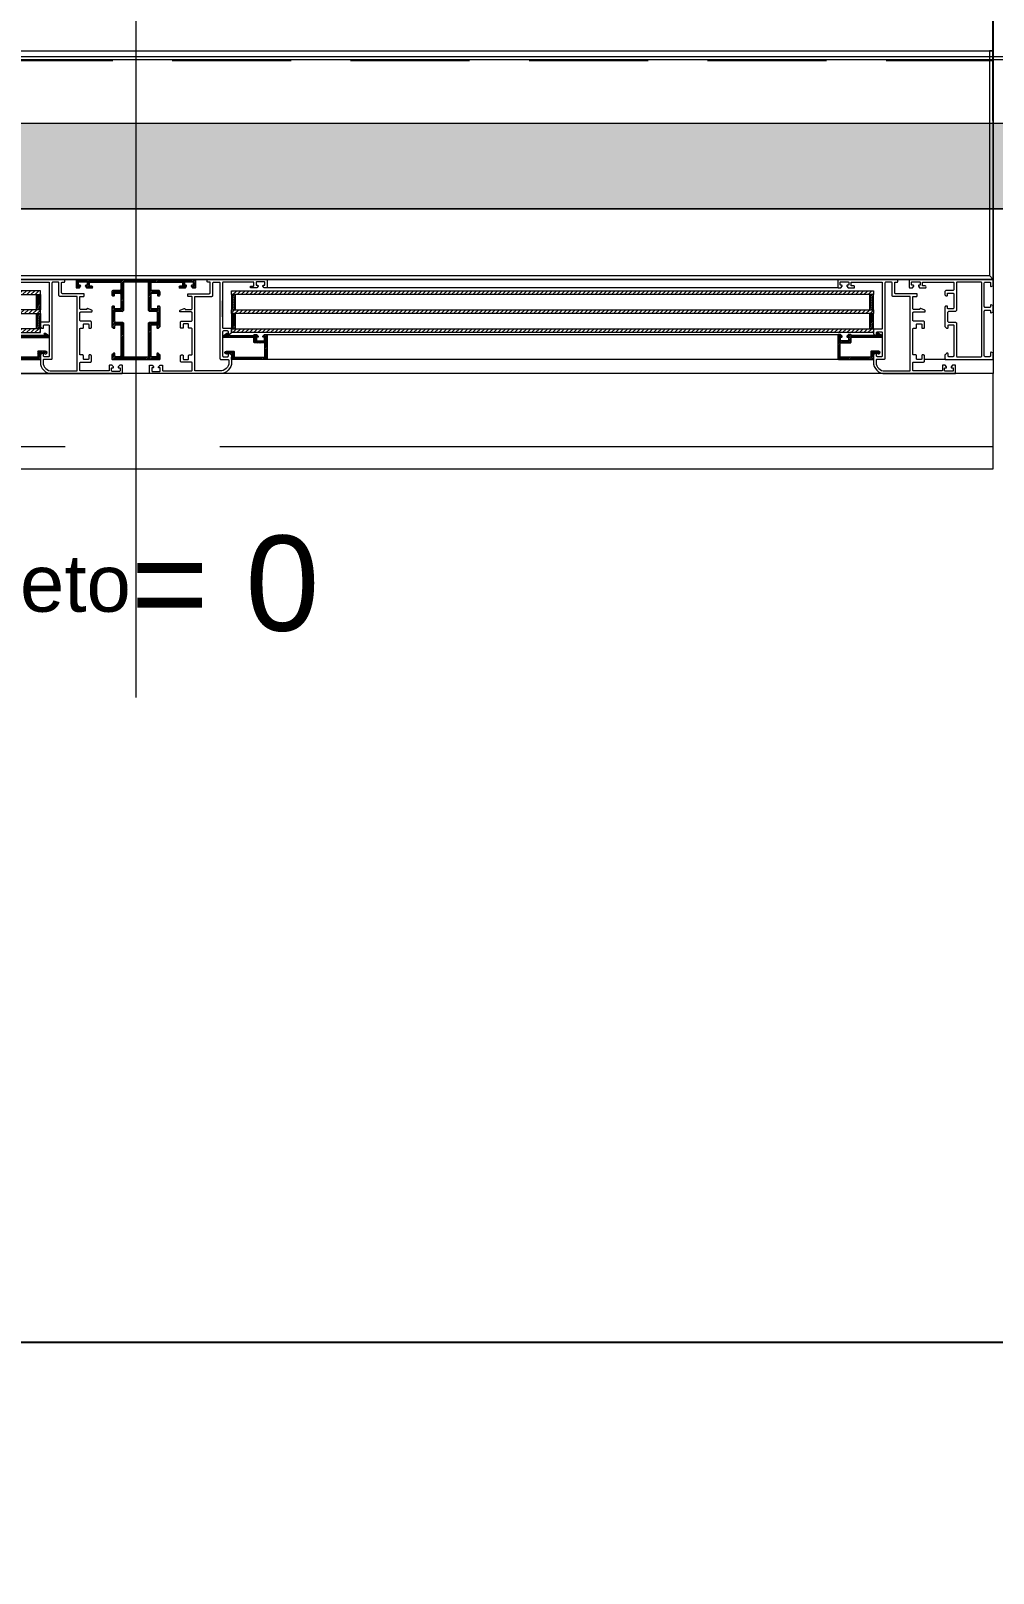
# Model space of a CAD drawing. Header units: centimetres. Extents: x 111832 to 117233, y -55119 to -48329.
# Drawn here: x 115488.3 to 115589.4, y -52200.7 to -52038.7 of the extents above; entities that cross this region are included whole.
import ezdxf

# ---------------------------------------------------------------- set-up
doc = ezdxf.new("R2010")
doc.units = ezdxf.units.CM
doc.header["$LTSCALE"] = 50
doc.header["$MEASUREMENT"] = 0
doc.linetypes.add('AXES', pattern=[2, 1.25, -0.25, 0.25, -0.25])
doc.linetypes.add('CACHE', pattern=[0.375, 0.25, -0.125])
doc.layers.get('0').update_dxf_attribs({"color": 8})
for name, color, linetype in [('AXES', 10, 'AXES'), ('BORD', 5, 'Continuous'), ('COTE 50ème', 1, 'Continuous')]:
    doc.layers.add(name, color=color, linetype=linetype)
for name, color, linetype, lineweight in [('CONSOLE ISOL.', 214, 'Continuous', 15), ('ISOLATION', 252, 'Continuous', 0), ('MACONNERIE COUPE', 7, 'Continuous', 30), ('WD_Corner', 154, 'Continuous', 5), ('WINDOWS', 21, 'Continuous', 5)]:
    doc.layers.add(name, color=color, linetype=linetype, lineweight=lineweight)
doc.styles.add('GENERATED_STYLE_1', font='arial.ttf')
doc.styles.add('RS_TXT_50', font='arial.ttf', dxfattribs={"height": 12.5})
doc.dimstyles.new('RS_50CM_LINEAIRE', dxfattribs={"dimscale": 5, "dimtxt": 12.5, "dimasz": 1.5, "dimexe": 1, "dimexo": 2.5, "dimgap": 1, "dimtad": 1, "dimdec": 1, "dimrnd": 0.5, "dimdsep": 46, "dimtxsty": 'RS_TXT_50', "dimblk1": 'ARCHTICK', "dimblk2": 'ARCHTICK', "dimsah": 1, "dimcen": 2.5, "dimdle": 1, "dimclrt": 4, "dimadec": 0, "dimazin": 2, "dimtfac": 1, "dimtdec": 1, "dimtix": 1, "dimtmove": 2, "dimatfit": 3, "dimfxl": 1, "dimtolj": 1, "dimtzin": 0, "dimarcsym": 0})
pattern_1 = [(135, (-46708.70849, -43852.52553), (-0.08838834765, -0.08838834765), [])]
pattern_2 = [(135, (-46708.9128, -43852.52553), (-0.2209708691, -0.2209708691), [])]

# ---------------------------------------------------------------- blocks, each defined once
blk = doc.blocks.new('A$C7560ca7f')
at = {"layer": 'AXES', "lineweight": 5, "ltscale": 1.3}
blk.add_line((3195, -1220), (-1985, -1220), dxfattribs=at)
blk = doc.blocks.new('DRITARE POS 2')
at = {"layer": 'WINDOWS'}
h = blk.add_hatch(dxfattribs=at)
h.set_pattern_fill('ANSI31', color=140, scale=2.5, angle=450)
h.set_pattern_definition(pattern_2)
h.paths.add_polyline_path([(-8.71, -80.01), (-8.71, -12.58), (-8.31, -12.58), (-8.31, -80.01)])
h.paths.add_polyline_path([(-6.71, -80.01), (-6.71, -12.58), (-6.31, -12.58), (-6.31, -80.01)])
h.paths.add_polyline_path([(-4.71, -80.02), (-4.71, -12.58), (-4.31, -12.58), (-4.31, -80.02)])
at = {"layer": 'WINDOWS', "transparency": 33554559}
h = blk.add_hatch(dxfattribs=at)
h.set_pattern_fill('ANSI31', color=140, angle=450)
h.set_pattern_definition([(135, (-46708.90849, -43835.52553), (-0.08838834765, -0.08838834765), [])])
h.paths.add_polyline_path([(-6.71, -12.58), (-8.31, -12.58), (-8.31, -12.98), (-6.71, -12.98)])
h.paths.add_polyline_path([(-4.71, -12.58), (-6.31, -12.58), (-6.31, -12.98), (-4.71, -12.98)])
h.paths.add_polyline_path([(-6.71, -79.61), (-8.31, -79.61), (-8.31, -80.01), (-6.71, -80.01)])
h.paths.add_polyline_path([(-4.71, -79.61), (-6.31, -79.61), (-6.31, -80.01), (-4.71, -80.01)])
h = blk.add_hatch(dxfattribs=at)
h.set_pattern_fill('ANSI31', color=256, angle=450)
h.set_pattern_definition([(135, (-46708.71279, -43842.46996), (-0.08838834765, -0.08838834765), [])])
h.paths.add_polyline_path([(-1.74, -12.58), (-1.74, -12.64), (-2.09, -12.64, -0.414214), (-2.15, -12.58), (-2.15, -12.21, -0.247394), (-2.13, -12.16, 1.657435), (-2.37, -12.03), (-2.37, -12.77, 0.414214), (-2.28, -12.86), (-1.81, -12.86, -0.414214), (-1.72, -12.95), (-1.72, -16, -0.414214), (-1.81, -16.09), (-3.16, -16.09, -0.414214), (-3.22, -16.03), (-3.22, -15.03, 0.414214), (-3.31, -14.93), (-3.76, -14.93, -0.414214), (-3.82, -14.88), (-3.82, -11.74, 0.737396), (-3.99, -11.69), (-4.23, -12.04, 0.603122), (-4.15, -12.19), (-4.08, -12.19, -0.414214), (-4.02, -12.25), (-4.02, -14.93), (-4.06, -14.93, 0.414214), (-4.12, -14.99), (-4.12, -15.19, 0.250765), (-4.09, -15.24), (-3.92, -15.37, 0.599022), (-3.84, -15.33), (-3.84, -15.25, -0.414214), (-3.78, -15.19), (-3.52, -15.19, -0.414214), (-3.46, -15.25), (-3.46, -16, -0.414214), (-3.52, -16.05), (-3.78, -16.05, -0.414214), (-3.84, -16), (-3.84, -15.92, 0.599022), (-3.92, -15.88), (-4.09, -16.01, 0.250765), (-4.12, -16.05), (-4.12, -16.26, 0.414214), (-4.06, -16.31), (-1.55, -16.31, 0.414214), (-1.5, -16.26), (-1.5, -12.64), (-1.5, -12.58)])
h = blk.add_hatch(dxfattribs=at)
h.set_pattern_fill('ANSI31', color=256, angle=450)
h.set_pattern_definition(pattern_1)
h.paths.add_polyline_path([(-1.49, -76.33, 0.414214), (-1.55, -76.27), (-4.06, -76.27, 0.414214), (-4.11, -76.33), (-4.11, -76.54, 0.250765), (-4.09, -76.58), (-3.92, -76.71, 0.599022), (-3.83, -76.67), (-3.83, -76.59, -0.414214), (-3.78, -76.54), (-3.51, -76.54, -0.414214), (-3.46, -76.59), (-3.46, -77.34, -0.414214), (-3.51, -77.39), (-3.78, -77.39, -0.414214), (-3.83, -77.34), (-3.83, -77.26, 0.599022), (-3.92, -77.22), (-4.09, -77.35, 0.250765), (-4.11, -77.39), (-4.11, -77.6, 0.414214), (-4.06, -77.66), (-4.02, -77.66), (-4.02, -80.34, -0.414214), (-4.07, -80.4), (-4.15, -80.4, 0.603122), (-4.23, -80.55), (-3.98, -80.9, 0.737396), (-3.81, -80.85), (-3.81, -77.71, -0.414214), (-3.76, -77.66), (-3.31, -77.66, 0.414214), (-3.22, -77.56), (-3.22, -76.55, -0.414214), (-3.16, -76.5), (-1.81, -76.5, -0.414214), (-1.72, -76.59), (-1.72, -79.63, -0.414214), (-1.81, -79.73), (-2.28, -79.73, 0.414214), (-2.37, -79.82), (-2.37, -80.56, 1.657435), (-2.12, -80.43, -0.247394), (-2.15, -80.38), (-2.15, -80.01, -0.414214), (-2.09, -79.95), (-1.74, -79.95), (-1.74, -80.01), (-1.49, -80.01), (-1.49, -79.95)])
at = {"layer": 'WINDOWS'}
h = blk.add_hatch(dxfattribs=at)
h.set_pattern_fill('ANSI31', color=256, angle=450)
h.set_pattern_definition(pattern_1)
h.paths.add_polyline_path([(-9.61, -85.22, -0.414214), (-9.56, -85.16), (-9.26, -85.16, -0.414214), (-9.2, -85.22), (-9.2, -85.44, 1), (-9, -85.44), (-9, -84.9, 0.250765), (-9.02, -84.86), (-9.19, -84.74, 0.599022), (-9.28, -84.79), (-9.28, -84.87, -0.414214), (-9.33, -84.92), (-9.59, -84.92, -0.414214), (-9.65, -84.87), (-9.65, -84.08, -0.414214), (-9.59, -84.03), (-9.33, -84.03, -0.414214), (-9.28, -84.08), (-9.28, -84.19, 0.599022), (-9.19, -84.24), (-9.02, -84.13, 0.250765), (-9, -84.08), (-9, -83.84, 0.414214), (-9.05, -83.78), (-9.84, -83.78, 0.414214), (-9.89, -83.84), (-9.89, -90.06), (-9.89, -96.27, 0.414214), (-9.84, -96.33), (-9.05, -96.33, 0.414214), (-9, -96.27), (-9, -96.03, 0.250765), (-9.02, -95.98), (-9.19, -95.87, 0.599022), (-9.28, -95.92), (-9.28, -96.03, -0.414214), (-9.33, -96.08), (-9.59, -96.08, -0.414214), (-9.65, -96.03), (-9.65, -95.24, -0.414214), (-9.59, -95.19), (-9.33, -95.19, -0.414214), (-9.28, -95.24), (-9.28, -95.32, 0.599022), (-9.19, -95.37), (-9.02, -95.25, 0.250765), (-9, -95.21), (-9, -94.68, 1), (-9.2, -94.68), (-9.2, -94.89, -0.414214), (-9.26, -94.95), (-9.56, -94.95, -0.414214), (-9.61, -94.89), (-9.61, -91.72, -0.414214), (-9.56, -91.66), (-8.83, -91.66, -0.414214), (-8.74, -91.75), (-8.74, -92.41, 0.414214), (-8.55, -92.59), (-8.29, -92.59, 0.198912), (-8.25, -92.58), (-8.19, -92.52, 0.198912), (-8.18, -92.48), (-8.18, -92.37, 0.414214), (-8.23, -92.31), (-8.4, -92.31, -0.414214), (-8.46, -92.26), (-8.46, -91.75, -0.414214), (-8.36, -91.66), (-6.91, -91.66, -0.414214), (-6.81, -91.75), (-6.81, -92.26, -0.414214), (-6.87, -92.31), (-7.04, -92.31, 0.414214), (-7.09, -92.37), (-7.09, -92.48, 0.198912), (-7.08, -92.52), (-7.02, -92.58, 0.198912), (-6.98, -92.59), (-4.97, -92.59, 0.198912), (-4.93, -92.58), (-4.78, -92.42, 0.198912), (-4.76, -92.38), (-4.76, -92.31, 0.414214), (-4.82, -92.26), (-5, -92.26, -0.340481), (-5.13, -92.16), (-5.13, -91.75, -0.414214), (-5.04, -91.66), (-1.87, -91.66, -0.414214), (-1.77, -91.75), (-1.77, -92.16, -0.414214), (-1.87, -92.26), (-2.09, -92.26, 0.414214), (-2.15, -92.31), (-2.15, -92.38, 0.198912), (-2.13, -92.42), (-1.98, -92.58, 0.198912), (-1.94, -92.59), (-1.55, -92.59, 0.414214), (-1.49, -92.54), (-1.49, -90.06), (-1.49, -87.57, 0.414214), (-1.55, -87.52), (-1.94, -87.52, 0.198912), (-1.98, -87.53), (-2.13, -87.69, 0.198912), (-2.15, -87.73), (-2.15, -87.8, 0.414214), (-2.09, -87.85), (-1.87, -87.85, -0.414214), (-1.77, -87.95), (-1.77, -88.36, -0.414214), (-1.87, -88.45), (-5.04, -88.45, -0.414214), (-5.13, -88.36), (-5.13, -87.95, -0.340481), (-5, -87.85), (-4.82, -87.85, 0.414214), (-4.76, -87.8), (-4.76, -87.73, 0.198912), (-4.78, -87.69), (-4.93, -87.53, 0.198912), (-4.97, -87.52), (-6.98, -87.52, 0.198912), (-7.02, -87.53), (-7.08, -87.59, 0.198912), (-7.09, -87.63), (-7.09, -87.74, 0.414214), (-7.04, -87.8), (-6.87, -87.8, -0.414214), (-6.81, -87.85), (-6.81, -88.36, -0.414214), (-6.91, -88.45), (-8.36, -88.45, -0.414214), (-8.46, -88.36), (-8.46, -87.85, -0.414214), (-8.4, -87.8), (-8.23, -87.8, 0.414214), (-8.18, -87.74), (-8.18, -87.63, 0.198912), (-8.19, -87.59), (-8.25, -87.53, 0.198912), (-8.29, -87.52), (-8.55, -87.52, 0.414214), (-8.74, -87.7), (-8.74, -88.36, -0.414214), (-8.83, -88.45), (-9.56, -88.45, -0.414214), (-9.61, -88.39)])
h.paths.add_polyline_path([(-9.56, -88.73), (-6.63, -88.73), (-6.53, -88.64), (-6.53, -87.89), (-6.44, -87.8), (-5.51, -87.8), (-5.41, -87.89), (-5.41, -88.64), (-5.32, -88.73), (-1.83, -88.73), (-1.77, -88.79), (-1.77, -90.06), (-1.77, -91.32), (-1.83, -91.38), (-5.32, -91.38), (-5.41, -91.47), (-5.41, -92.22), (-5.51, -92.31), (-6.44, -92.31), (-6.53, -92.22), (-6.53, -91.47), (-6.63, -91.38), (-9.56, -91.38), (-9.61, -91.32), (-9.61, -90.06), (-9.61, -88.79)], flags=16)
h = blk.add_hatch(dxfattribs=at)
h.set_pattern_fill('ANSI31', color=140, scale=2.5, angle=450)
h.set_pattern_definition(pattern_2)
h.paths.add_polyline_path([(-8.71, -100.09), (-8.71, -167.42), (-8.31, -167.42), (-8.31, -100.09)])
h.paths.add_polyline_path([(-6.71, -100.09), (-6.71, -167.42), (-6.31, -167.42), (-6.31, -100.09)])
h.paths.add_polyline_path([(-4.71, -100.09), (-4.71, -167.42), (-4.31, -167.42), (-4.31, -100.09)])
at = {"layer": 'WINDOWS', "transparency": 33554559}
h = blk.add_hatch(dxfattribs=at)
h.set_pattern_fill('ANSI31', color=140, angle=450)
h.set_pattern_definition([(135, (-46708.90849, -43869.52553), (-0.08838834765, -0.08838834765), [])])
h.paths.add_polyline_path([(-6.71, -167.42), (-8.31, -167.42), (-8.31, -167.02), (-6.71, -167.02)])
h.paths.add_polyline_path([(-4.71, -167.42), (-6.31, -167.42), (-6.31, -167.02), (-4.71, -167.02)])
h.paths.add_polyline_path([(-6.71, -100.49), (-8.31, -100.49), (-8.31, -100.09), (-6.71, -100.09)])
h.paths.add_polyline_path([(-4.71, -100.49), (-6.31, -100.49), (-6.31, -100.09), (-4.71, -100.09)])
h = blk.add_hatch(dxfattribs=at)
h.set_pattern_fill('ANSI31', color=256, angle=450)
h.set_pattern_definition(pattern_1)
h.paths.add_polyline_path([(-1.49, -100.16), (-1.49, -100.1), (-1.74, -100.1), (-1.74, -100.16), (-2.09, -100.16, -0.414214), (-2.15, -100.1), (-2.15, -99.73, -0.247394), (-2.12, -99.68, 1.657435), (-2.37, -99.55), (-2.37, -100.29, 0.414214), (-2.28, -100.38), (-1.81, -100.38, -0.414214), (-1.72, -100.48), (-1.72, -103.52, -0.414214), (-1.81, -103.61), (-3.16, -103.61, -0.414214), (-3.22, -103.56), (-3.22, -102.55, 0.414214), (-3.31, -102.46), (-3.76, -102.46, -0.414214), (-3.81, -102.4), (-3.81, -99.26, 0.737396), (-3.98, -99.21), (-4.23, -99.57, 0.603122), (-4.15, -99.71), (-4.07, -99.71, -0.414214), (-4.02, -99.77), (-4.02, -102.46), (-4.06, -102.46, 0.414214), (-4.11, -102.51), (-4.11, -102.72, 0.250765), (-4.09, -102.76), (-3.92, -102.89, 0.599022), (-3.83, -102.85), (-3.83, -102.77, -0.414214), (-3.78, -102.72), (-3.51, -102.72, -0.414214), (-3.46, -102.77), (-3.46, -103.52, -0.414214), (-3.51, -103.58), (-3.78, -103.58, -0.414214), (-3.83, -103.52), (-3.83, -103.44, 0.599022), (-3.92, -103.4), (-4.09, -103.53, 0.250765), (-4.11, -103.58), (-4.11, -103.78, 0.414214), (-4.06, -103.84), (-1.55, -103.84, 0.414214), (-1.49, -103.78)])
at = {"layer": 'WINDOWS', "color": 165, "linetype": 'CACHE'}
blk.add_line((-32.9, -180), (-32.9, 0), dxfattribs=at)
at = {"layer": 'WINDOWS'}
for p, q in [((-1.5, -4.97), (-1.5, -7.22)), ((-9.9, -8.75), (-9.9, -10.08)), ((-0.01, -11.48), (0, -81.19)), ((-9.89, -16.28), (-9.89, -76.34)), ((-9, -16.26), (-9, -76.34)), ((-4.11, -76.33), (-4.12, -16.26)), ((-1.5, -16.26), (-1.49, -76.33)), ((-5.98, -80.95), (-7.66, -80.95)), ((-0.01, -168.52), (0, -98.92))]:
    blk.add_line(p, q, dxfattribs=at)
at = {"layer": 'WINDOWS', "color": 165}
blk.add_line((-61.99, -90.06), (34.01, -90.06), dxfattribs=at)
for points in [[(-9.9, 0), (-9.9, -180), (-33.9, -180), (-33.9, 0)], [(-9.9, 0), (-33.9, 0), (-33.9, -0.4), (-10.3, -0.4)], [(-10.3, -179.6), (-10.3, -0.4), (-9.9, 0), (-9.9, -180)], [(0, 0), (0, -180), (10, -180), (10, 0)]]:
    blk.add_lwpolyline(points, close=True, dxfattribs=at)
at = {"layer": 'WINDOWS'}
for points in [[(-7.08, -5), (-7.02, -5.06, 0.198912), (-6.98, -5.08), (-4.97, -5.08, 0.198912), (-4.93, -5.06), (-4.78, -4.91, 0.198912), (-4.76, -4.87), (-4.76, -4.8, 0.414214), (-4.82, -4.74), (-5.01, -4.74, -0.340481), (-5.14, -4.65), (-5.14, -4.24, -0.414214), (-5.04, -4.14), (-1.87, -4.14, -0.414214), (-1.78, -4.24), (-1.78, -4.65, -0.414214), (-1.87, -4.74), (-2.09, -4.74, 0.414214), (-2.15, -4.8), (-2.15, -4.87, 0.198912), (-2.13, -4.91), (-1.98, -5.06, 0.198912), (-1.94, -5.08), (-1.55, -5.08, 0.414214), (-1.5, -5.02), (-1.5, -0.06, 0.414214), (-1.55, 0), (-2.13, 0, 0.322823), (-2.19, -0.04), (-2.24, -0.21, 0.511918), (-2.19, -0.28), (-1.87, -0.28, -0.414214), (-1.78, -0.37), (-1.78, -0.84, -0.414214), (-1.87, -0.93), (-6.57, -0.93, -0.414214), (-6.67, -0.84), (-6.67, -0.37, -0.414214), (-6.57, -0.28), (-6.44, -0.28, 0.511918), (-6.39, -0.21), (-6.45, -0.04, 0.322823), (-6.5, 0), (-7.12, 0, 0.322823), (-7.17, -0.04), (-7.23, -0.21, 0.511918), (-7.17, -0.28), (-7.04, -0.28, -0.414214), (-6.95, -0.37), (-6.95, -0.84, -0.414214), (-7.04, -0.93), (-9.52, -0.93, -0.414214), (-9.62, -0.84), (-9.62, -0.37, -0.414214), (-9.52, -0.28), (-9.21, -0.28, 0.511918), (-9.15, -0.21), (-9.21, -0.04, 0.322823), (-9.26, 0), (-9.84, 0, 0.414214), (-9.9, -0.06), (-9.9, -8.75, 0.414214), (-9.84, -8.81), (-9.06, -8.81, 0.414214), (-9, -8.75), (-9, -8.51, 0.250765), (-9.03, -8.47), (-9.19, -8.35, 0.599022), (-9.28, -8.4), (-9.28, -8.51, -0.414214), (-9.34, -8.57), (-9.6, -8.57, -0.414214), (-9.65, -8.51), (-9.65, -7.73, -0.414214), (-9.6, -7.67), (-9.34, -7.67, -0.414214), (-9.28, -7.73), (-9.28, -7.8, 0.599022), (-9.19, -7.85), (-9.03, -7.74, 0.250765), (-9, -7.69), (-9, -7.16, 1), (-9.21, -7.16), (-9.21, -7.37, -0.414214), (-9.26, -7.43), (-9.56, -7.43, -0.414214), (-9.62, -7.37), (-9.62, -4.2, -0.414214), (-9.56, -4.14), (-8.83, -4.14, -0.414214), (-8.74, -4.24), (-8.74, -4.89, 0.414214), (-8.55, -5.08), (-8.3, -5.08, 0.198912), (-8.26, -5.06), (-8.2, -5, 0.198912), (-8.18, -4.96), (-8.18, -4.85, 0.414214), (-8.24, -4.8), (-8.4, -4.8, -0.414214), (-8.46, -4.74), (-8.46, -4.24, -0.414214), (-8.37, -4.14), (-6.91, -4.14, -0.414214), (-6.82, -4.24), (-6.82, -4.74, -0.414214), (-6.87, -4.8), (-7.04, -4.8, 0.414214), (-7.1, -4.85), (-7.1, -4.96, 0.198912)], [(0, -4.01, 0.414214), (-0.06, -3.96), (-0.84, -3.96, 0.414214), (-0.9, -4.01), (-0.9, -4.22, 0.250765), (-0.88, -4.27), (-0.71, -4.4, 0.599022), (-0.62, -4.35), (-0.62, -4.26, -0.414214), (-0.56, -4.2), (-0.3, -4.2, -0.414214), (-0.25, -4.26), (-0.25, -5.04, -0.414214), (-0.3, -5.1), (-0.56, -5.1, -0.414214), (-0.62, -5.04), (-0.62, -4.95, 0.599022), (-0.71, -4.9), (-0.88, -5.03, 0.250765), (-0.9, -5.08), (-0.9, -5.28, 0.414214), (-0.84, -5.34), (-0.34, -5.34, -0.414214), (-0.28, -5.39), (-0.28, -8.34, -0.414214), (-0.38, -8.44), (-1.12, -8.44, -0.414214), (-1.22, -8.34), (-1.22, -7.32, 0.414214), (-1.31, -7.22), (-1.87, -7.22, 0.414214), (-1.96, -7.32), (-1.96, -7.45, 0.414214), (-1.91, -7.5), (-1.55, -7.5, -0.414214), (-1.5, -7.56), (-1.5, -8.01, -0.414214), (-1.55, -8.06), (-1.91, -8.06, 0.414214), (-1.96, -8.12), (-1.96, -8.38, -0.414214), (-2.02, -8.44), (-4.71, -8.44, -0.414214), (-4.76, -8.38), (-4.76, -8.12, 0.414214), (-4.82, -8.06), (-5.17, -8.06, -0.414214), (-5.23, -8.01), (-5.23, -7.56, -0.414214), (-5.17, -7.5), (-4.82, -7.5, 0.414214), (-4.76, -7.45), (-4.76, -7.32, 0.414214), (-4.86, -7.22), (-5.42, -7.22, 0.414214), (-5.51, -7.32), (-5.51, -8.34, -0.414214), (-5.6, -8.44), (-6.39, -8.44, -0.414214), (-6.48, -8.34), (-6.48, -7.22, 0.809546), (-6.66, -7.19), (-6.85, -7.61, 0.543142), (-6.8, -7.69, -0.414214), (-6.74, -7.75), (-6.74, -8.34, -0.414214), (-6.84, -8.44), (-8.07, -8.44, -0.414214), (-8.12, -8.38), (-8.12, -8.03, 0.414214), (-8.18, -7.97), (-8.35, -7.97, 0.414214), (-8.4, -8.03), (-8.4, -10.25, -0.414214), (-8.5, -10.34), (-9.56, -10.34, -0.414214), (-9.62, -10.29), (-9.62, -10.08, 0.414214), (-9.67, -10.02), (-9.84, -10.02, 0.414214), (-9.9, -10.08), (-9.9, -16.26, 0.414214), (-9.84, -16.31), (-9.06, -16.31, 0.414214), (-9, -16.26), (-9, -16.05, 0.250765), (-9.03, -16.01), (-9.19, -15.88, 0.599022), (-9.28, -15.92), (-9.28, -16.02, -0.414214), (-9.34, -16.07), (-9.6, -16.07, -0.414214), (-9.65, -16.02), (-9.65, -15.23, -0.414214), (-9.6, -15.18), (-9.34, -15.18, -0.414214), (-9.28, -15.23), (-9.28, -15.33, 0.599022), (-9.19, -15.37), (-9.03, -15.24, 0.250765), (-9, -15.19), (-9, -14.62, 0.414214), (-9.06, -14.56), (-9.15, -14.56, 0.414214), (-9.21, -14.62), (-9.21, -14.88, -0.414214), (-9.26, -14.93), (-9.56, -14.93, -0.414214), (-9.62, -14.88), (-9.62, -11.7, -0.414214), (-9.56, -11.65), (-4.73, -11.65, -0.414214), (-4.68, -11.7), (-4.68, -12.53, 0.414214), (-4.62, -12.58), (-4.23, -12.58, 0.198912), (-4.19, -12.56), (-4.04, -12.41, 0.198912), (-4.02, -12.37), (-4.02, -12.3, 0.414214), (-4.08, -12.25), (-4.3, -12.25, -0.414214), (-4.4, -12.15), (-4.4, -11.74, -0.414214), (-4.3, -11.65), (-1.87, -11.65, -0.414214), (-1.78, -11.74), (-1.78, -12.15, -0.414214), (-1.87, -12.25), (-2.09, -12.25, 0.414214), (-2.15, -12.3), (-2.15, -12.37, 0.198912), (-2.13, -12.41), (-1.98, -12.56, 0.198912), (-1.94, -12.58), (-1.22, -12.58, 0.414214), (0, -11.37)], [(-1.5, -12.21, 0.414214), (-1.4, -12.3), (-1.18, -12.3), (-1.18, -12.3, 0.414214), (-0.28, -11.37), (-0.28, -8.77, 0.414214), (-0.34, -8.72), (-8.07, -8.72, 0.414214), (-8.12, -8.77), (-8.12, -10.53, -0.414214), (-8.22, -10.62), (-9.52, -10.62, 0.414214), (-9.62, -10.71), (-9.62, -11.27, 0.414214), (-9.52, -11.37), (-1.59, -11.37, -0.414214), (-1.5, -11.46)], [(-1.74, -12.64), (-2.09, -12.64, -0.414214), (-2.15, -12.58), (-2.15, -12.21, -0.247394), (-2.13, -12.16, 1.657435), (-2.37, -12.03), (-2.37, -12.77, 0.414214), (-2.28, -12.86), (-1.81, -12.86, -0.414214), (-1.72, -12.95), (-1.72, -16, -0.414214), (-1.81, -16.09), (-3.16, -16.09, -0.414214), (-3.22, -16.03), (-3.22, -15.03, 0.414214), (-3.31, -14.93), (-3.76, -14.93, -0.414214), (-3.82, -14.88), (-3.82, -11.74, 0.737396), (-3.99, -11.69), (-4.23, -12.04, 0.603122), (-4.15, -12.19), (-4.08, -12.19, -0.414214), (-4.02, -12.25), (-4.02, -14.93), (-4.06, -14.93, 0.414214), (-4.12, -14.99), (-4.12, -15.19, 0.250765), (-4.09, -15.24), (-3.92, -15.37, 0.599022), (-3.84, -15.33), (-3.84, -15.25, -0.414214), (-3.78, -15.19), (-3.52, -15.19, -0.414214), (-3.46, -15.25), (-3.46, -16, -0.414214), (-3.52, -16.05), (-3.78, -16.05, -0.414214), (-3.84, -16), (-3.84, -15.92, 0.599022), (-3.92, -15.88), (-4.09, -16.01, 0.250765), (-4.12, -16.05), (-4.12, -16.26, 0.414214), (-4.06, -16.31), (-1.55, -16.31, 0.414214), (-1.5, -16.26), (-1.5, -12.64), (-1.5, -12.58), (-1.74, -12.58)], [(0, -88.58, -0.414214), (-0.06, -88.64), (-0.84, -88.64, -0.414214), (-0.9, -88.58), (-0.9, -88.38, -0.250765), (-0.87, -88.33), (-0.7, -88.2, -0.599022), (-0.62, -88.24), (-0.62, -88.34, 0.414214), (-0.56, -88.39), (-0.3, -88.39, 0.414214), (-0.24, -88.34), (-0.24, -87.55, 0.414214), (-0.3, -87.5), (-0.56, -87.5, 0.414214), (-0.62, -87.55), (-0.62, -87.65, -0.599022), (-0.7, -87.69), (-0.87, -87.56, -0.250765), (-0.9, -87.52), (-0.9, -87.31, -0.414214), (-0.84, -87.26), (-0.34, -87.26, 0.414214), (-0.28, -87.2), (-0.28, -84.25, 0.414214), (-0.37, -84.16), (-1.12, -84.16, 0.414214), (-1.21, -84.25), (-1.21, -85.28, -0.414214), (-1.31, -85.37), (-1.87, -85.37, -0.414214), (-1.96, -85.28), (-1.96, -85.15, -0.414214), (-1.9, -85.09), (-1.55, -85.09, 0.414214), (-1.49, -85.03), (-1.49, -84.59, 0.414214), (-1.55, -84.53), (-1.9, -84.53, -0.414214), (-1.96, -84.47), (-1.96, -84.21, 0.414214), (-2.02, -84.16), (-4.7, -84.16, 0.414214), (-4.76, -84.21), (-4.76, -84.47, -0.414214), (-4.82, -84.53), (-5.17, -84.53, 0.414214), (-5.23, -84.59), (-5.23, -85.03, 0.414214), (-5.17, -85.09), (-4.82, -85.09, -0.414214), (-4.76, -85.15), (-4.76, -85.28, -0.414214), (-4.85, -85.37), (-5.41, -85.37, -0.414214), (-5.51, -85.28), (-5.51, -84.25, 0.414214), (-5.6, -84.16), (-6.38, -84.16, 0.414214), (-6.48, -84.25), (-6.48, -85.37, -0.809546), (-6.66, -85.41), (-6.85, -84.98, -0.543142), (-6.79, -84.9, 0.414214), (-6.74, -84.85), (-6.74, -84.25, 0.414214), (-6.83, -84.16), (-8.06, -84.16, 0.414214), (-8.12, -84.21), (-8.12, -84.57, -0.414214), (-8.18, -84.62), (-8.34, -84.62, -0.414214), (-8.4, -84.57), (-8.4, -82.35, 0.414214), (-8.49, -82.25), (-9.56, -82.25, 0.414214), (-9.61, -82.31), (-9.61, -82.51, -0.414214), (-9.67, -82.57), (-9.84, -82.57, -0.414214), (-9.89, -82.51), (-9.89, -76.34, -0.414214), (-9.84, -76.28), (-9.05, -76.28, -0.414214), (-9, -76.34), (-9, -76.54, -0.250765), (-9.02, -76.59), (-9.19, -76.72, -0.599022), (-9.28, -76.67), (-9.28, -76.58, 0.414214), (-9.33, -76.52), (-9.59, -76.52, 0.414214), (-9.65, -76.58), (-9.65, -77.36, 0.414214), (-9.59, -77.42), (-9.33, -77.42, 0.414214), (-9.28, -77.36), (-9.28, -77.27, -0.599022), (-9.19, -77.22), (-9.02, -77.35, -0.250765), (-9, -77.4), (-9, -77.98, -0.414214), (-9.05, -78.03), (-9.15, -78.03, -0.414214), (-9.2, -77.98), (-9.2, -77.72, 0.414214), (-9.26, -77.66), (-9.56, -77.66, 0.414214), (-9.61, -77.72), (-9.61, -80.89, 0.414214), (-9.56, -80.95), (-4.82, -80.95, 0.414214), (-4.76, -80.89), (-4.76, -80.07, -0.414214), (-4.71, -80.01), (-4.32, -80.01, -0.198912), (-4.28, -80.03), (-4.13, -80.18, -0.198912), (-4.11, -80.22), (-4.11, -80.29, -0.414214), (-4.17, -80.35), (-4.39, -80.35, 0.414214), (-4.48, -80.44), (-4.48, -80.85, 0.414214), (-4.39, -80.95), (-1.87, -80.95, 0.414214), (-1.77, -80.85), (-1.77, -80.44, 0.414214), (-1.87, -80.35), (-2.09, -80.35, -0.414214), (-2.15, -80.29), (-2.15, -80.22, -0.198912), (-2.13, -80.18), (-1.98, -80.03, -0.198912), (-1.94, -80.01), (-1.21, -80.01, -0.414214), (0, -81.23)], [(-1.74, -79.95), (-2.09, -79.95, 0.414214), (-2.15, -80.01), (-2.15, -80.38, 0.247394), (-2.12, -80.43, -1.657435), (-2.37, -80.56), (-2.37, -79.82, -0.414214), (-2.28, -79.73), (-1.81, -79.73, 0.414214), (-1.72, -79.63), (-1.72, -76.59, 0.414214), (-1.81, -76.5), (-3.16, -76.5, 0.414214), (-3.22, -76.55), (-3.22, -77.56, -0.414214), (-3.31, -77.66), (-3.76, -77.66, 0.414214), (-3.81, -77.71), (-3.81, -80.85, -0.737396), (-3.98, -80.9), (-4.23, -80.55, -0.603122), (-4.15, -80.4), (-4.07, -80.4, 0.414214), (-4.02, -80.34), (-4.02, -77.66), (-4.06, -77.66, -0.414214), (-4.11, -77.6), (-4.11, -77.39, -0.250765), (-4.09, -77.35), (-3.92, -77.22, -0.599022), (-3.83, -77.26), (-3.83, -77.34, 0.414214), (-3.78, -77.39), (-3.51, -77.39, 0.414214), (-3.46, -77.34), (-3.46, -76.59, 0.414214), (-3.51, -76.54), (-3.78, -76.54, 0.414214), (-3.83, -76.59), (-3.83, -76.67, -0.599022), (-3.92, -76.71), (-4.09, -76.58, -0.250765), (-4.11, -76.54), (-4.11, -76.33, -0.414214), (-4.06, -76.27), (-1.55, -76.27, -0.414214), (-1.49, -76.33), (-1.49, -79.95), (-1.49, -80.01), (-1.74, -80.01)], [(-1.49, -80.39, -0.414214), (-1.4, -80.29), (-1.18, -80.29), (-1.18, -80.29, -0.414214), (-0.28, -81.23), (-0.28, -83.82, -0.414214), (-0.34, -83.88), (-8.06, -83.88, -0.414214), (-8.12, -83.82), (-8.12, -82.07, 0.414214), (-8.21, -81.97), (-9.52, -81.97, -0.414214), (-9.61, -81.88), (-9.61, -81.32, -0.414214), (-9.52, -81.23), (-1.59, -81.23, 0.414214), (-1.49, -81.13)], [(-1.49, -90.06), (-1.49, -87.57, 0.414214), (-1.55, -87.52), (-1.94, -87.52, 0.198912), (-1.98, -87.53), (-2.13, -87.69, 0.198912), (-2.15, -87.73), (-2.15, -87.8, 0.414214), (-2.09, -87.85), (-1.87, -87.85, -0.414214), (-1.77, -87.95), (-1.77, -88.36, -0.414214), (-1.87, -88.45), (-5.04, -88.45, -0.414214), (-5.13, -88.36), (-5.13, -87.95, -0.340481), (-5, -87.85), (-4.82, -87.85, 0.414214), (-4.76, -87.8), (-4.76, -87.73, 0.198912), (-4.78, -87.69), (-4.93, -87.53, 0.198912), (-4.97, -87.52), (-6.98, -87.52, 0.198912), (-7.02, -87.53), (-7.08, -87.59, 0.198912), (-7.09, -87.63), (-7.09, -87.74, 0.414214), (-7.04, -87.8), (-6.87, -87.8, -0.414214), (-6.81, -87.85), (-6.81, -88.36, -0.414214), (-6.91, -88.45), (-8.36, -88.45, -0.414214), (-8.46, -88.36), (-8.46, -87.85, -0.414214), (-8.4, -87.8), (-8.23, -87.8, 0.414214), (-8.18, -87.74), (-8.18, -87.63, 0.198912), (-8.19, -87.59), (-8.25, -87.53, 0.198912), (-8.29, -87.52), (-8.55, -87.52, 0.414214), (-8.74, -87.7), (-8.74, -88.36, -0.414214), (-8.83, -88.45), (-9.56, -88.45, -0.414214), (-9.61, -88.39), (-9.61, -85.22, -0.414214), (-9.56, -85.16), (-9.26, -85.16, -0.414214), (-9.2, -85.22), (-9.2, -85.44, 1), (-9, -85.44), (-9, -84.9, 0.250765), (-9.02, -84.86), (-9.19, -84.74, 0.599022), (-9.28, -84.79), (-9.28, -84.87, -0.414214), (-9.33, -84.92), (-9.59, -84.92, -0.414214), (-9.65, -84.87), (-9.65, -84.08, -0.414214), (-9.59, -84.03), (-9.33, -84.03, -0.414214), (-9.28, -84.08), (-9.28, -84.19, 0.599022), (-9.19, -84.24), (-9.02, -84.13, 0.250765), (-9, -84.08), (-9, -83.84, 0.414214), (-9.05, -83.78), (-9.84, -83.78, 0.414214), (-9.89, -83.84), (-9.89, -90.06), (-9.89, -96.27, 0.414214), (-9.84, -96.33), (-9.05, -96.33, 0.414214), (-9, -96.27), (-9, -96.03, 0.250765), (-9.02, -95.98), (-9.19, -95.87, 0.599022), (-9.28, -95.92), (-9.28, -96.03, -0.414214), (-9.33, -96.08), (-9.59, -96.08, -0.414214), (-9.65, -96.03), (-9.65, -95.24, -0.414214), (-9.59, -95.19), (-9.33, -95.19, -0.414214), (-9.28, -95.24), (-9.28, -95.32, 0.599022), (-9.19, -95.37), (-9.02, -95.25, 0.250765), (-9, -95.21), (-9, -94.68, 1), (-9.2, -94.68), (-9.2, -94.89, -0.414214), (-9.26, -94.95), (-9.56, -94.95, -0.414214), (-9.61, -94.89), (-9.61, -91.72, -0.414214), (-9.56, -91.66), (-8.83, -91.66, -0.414214), (-8.74, -91.75), (-8.74, -92.41, 0.414214), (-8.55, -92.59), (-8.29, -92.59, 0.198912), (-8.25, -92.58), (-8.19, -92.52, 0.198912), (-8.18, -92.48), (-8.18, -92.37, 0.414214), (-8.23, -92.31), (-8.4, -92.31, -0.414214), (-8.46, -92.26), (-8.46, -91.75, -0.414214), (-8.36, -91.66), (-6.91, -91.66, -0.414214), (-6.81, -91.75), (-6.81, -92.26, -0.414214), (-6.87, -92.31), (-7.04, -92.31, 0.414214), (-7.09, -92.37), (-7.09, -92.48, 0.198912), (-7.08, -92.52), (-7.02, -92.58, 0.198912), (-6.98, -92.59), (-4.97, -92.59, 0.198912), (-4.93, -92.58), (-4.78, -92.42, 0.198912), (-4.76, -92.38), (-4.76, -92.31, 0.414214), (-4.82, -92.26), (-5, -92.26, -0.340481), (-5.13, -92.16), (-5.13, -91.75, -0.414214), (-5.04, -91.66), (-1.87, -91.66, -0.414214), (-1.77, -91.75), (-1.77, -92.16, -0.414214), (-1.87, -92.26), (-2.09, -92.26, 0.414214), (-2.15, -92.31), (-2.15, -92.38, 0.198912), (-2.13, -92.42), (-1.98, -92.58, 0.198912), (-1.94, -92.59), (-1.55, -92.59, 0.414214), (-1.49, -92.54)], [(-1.49, -99.72, 0.414214), (-1.4, -99.82), (-1.18, -99.82), (-1.18, -99.82, 0.414214), (-0.28, -98.88), (-0.28, -96.29, 0.414214), (-0.34, -96.23), (-8.06, -96.23, 0.414214), (-8.12, -96.29), (-8.12, -98.04, -0.414214), (-8.21, -98.14), (-9.52, -98.14, 0.414214), (-9.61, -98.23), (-9.61, -98.79, 0.414214), (-9.52, -98.88), (-1.59, -98.88, -0.414214), (-1.49, -98.98)]]:
    blk.add_lwpolyline(points, format="xyb", close=True, dxfattribs=at)
for points in [[(-9.9, -180), (-9.9, 0), (0, 0), (0, -180)], [(-1.78, -1.27), (-1.83, -1.21), (-9.56, -1.21), (-9.62, -1.27), (-9.62, -3.81), (-9.56, -3.86), (-6.63, -3.86), (-6.54, -3.96), (-6.54, -4.7), (-6.44, -4.8), (-5.51, -4.8), (-5.42, -4.7), (-5.42, -3.96), (-5.32, -3.86), (-1.83, -3.86), (-1.78, -3.81)], [(-1.77, -90.06), (-1.77, -88.79), (-1.83, -88.73), (-5.32, -88.73), (-5.41, -88.64), (-5.41, -87.89), (-5.51, -87.8), (-6.44, -87.8), (-6.53, -87.89), (-6.53, -88.64), (-6.63, -88.73), (-9.56, -88.73), (-9.61, -88.79), (-9.61, -90.06), (-9.61, -91.32), (-9.56, -91.38), (-6.63, -91.38), (-6.53, -91.47), (-6.53, -92.22), (-6.44, -92.31), (-5.51, -92.31), (-5.41, -92.22), (-5.41, -91.47), (-5.32, -91.38), (-1.83, -91.38), (-1.77, -91.32)]]:
    blk.add_lwpolyline(points, close=True, dxfattribs=at)
at = {"layer": 'WINDOWS', "color": 140}
for points in [[(-8.71, -80.01), (-8.71, -12.58), (-8.31, -12.58), (-8.31, -80.01)], [(-6.71, -12.58), (-8.31, -12.58), (-8.31, -12.98), (-6.71, -12.98)], [(-6.71, -80.01), (-6.71, -12.58), (-6.31, -12.58), (-6.31, -80.01)], [(-4.71, -12.58), (-6.31, -12.58), (-6.31, -12.98), (-4.71, -12.98)], [(-4.71, -80.02), (-4.71, -12.58), (-4.31, -12.58), (-4.31, -80.02)], [(-6.71, -79.61), (-8.31, -79.61), (-8.31, -80.01), (-6.71, -80.01)], [(-4.71, -79.61), (-6.31, -79.61), (-6.31, -80.01), (-4.71, -80.01)], [(-8.71, -100.09), (-8.71, -167.42), (-8.31, -167.42), (-8.31, -100.09)], [(-6.71, -100.49), (-8.31, -100.49), (-8.31, -100.09), (-6.71, -100.09)], [(-6.71, -100.09), (-6.71, -167.42), (-6.31, -167.42), (-6.31, -100.09)], [(-4.71, -100.49), (-6.31, -100.49), (-6.31, -100.09), (-4.71, -100.09)], [(-4.71, -100.09), (-4.71, -167.42), (-4.31, -167.42), (-4.31, -100.09)]]:
    blk.add_lwpolyline(points, close=True, dxfattribs=at)
at = {"layer": 'WINDOWS'}
for points in [[(-9.61, -102.39), (-9.61, -99.22, -0.414214), (-9.56, -99.16), (-5.47, -99.16, -0.414214), (-5.41, -99.22), (-5.41, -100.04, 0.414214), (-5.36, -100.1), (-4.97, -100.1, 0.198912), (-4.93, -100.08), (-4.78, -99.93, 0.198912), (-4.76, -99.89), (-4.76, -99.82, 0.414214), (-4.82, -99.76), (-5.04, -99.76, -0.414214), (-5.13, -99.67), (-5.13, -99.26, -0.414214), (-5.04, -99.16), (-1.87, -99.16, -0.414214), (-1.77, -99.26), (-1.77, -99.67, -0.414214), (-1.87, -99.76), (-2.09, -99.76, 0.414214), (-2.15, -99.82), (-2.15, -99.89, 0.198912), (-2.13, -99.93), (-1.98, -100.08, 0.198912), (-1.94, -100.1), (-1.21, -100.1, 0.414214), (0, -98.88), (0, -91.53, 0.414214), (-0.06, -91.47), (-0.84, -91.47, 0.414214), (-0.9, -91.53), (-0.9, -91.74, 0.250765), (-0.87, -91.78), (-0.7, -91.91, 0.599022), (-0.62, -91.87), (-0.62, -91.77, -0.414214), (-0.56, -91.72), (-0.3, -91.72, -0.414214), (-0.24, -91.77), (-0.24, -92.56, -0.414214), (-0.3, -92.61), (-0.56, -92.61, -0.414214), (-0.62, -92.56), (-0.62, -92.46, 0.599022), (-0.7, -92.42), (-0.87, -92.55, 0.250765), (-0.9, -92.59), (-0.9, -92.8, 0.414214), (-0.84, -92.86), (-0.34, -92.86, -0.414214), (-0.28, -92.91), (-0.28, -95.86, -0.414214), (-0.37, -95.95), (-1.12, -95.95, -0.414214), (-1.21, -95.86), (-1.21, -94.83, 0.414214), (-1.31, -94.74), (-1.87, -94.74, 0.414214), (-1.96, -94.83), (-1.96, -94.96, 0.414214), (-1.9, -95.02), (-1.55, -95.02, -0.414214), (-1.49, -95.08), (-1.49, -95.52, -0.414214), (-1.55, -95.58), (-1.9, -95.58, 0.414214), (-1.96, -95.64), (-1.96, -95.9, -0.414214), (-2.02, -95.95), (-4.7, -95.95, -0.414214), (-4.76, -95.9), (-4.76, -95.64, 0.414214), (-4.82, -95.58), (-5.17, -95.58, -0.414214), (-5.23, -95.52), (-5.23, -95.08, -0.414214), (-5.17, -95.02), (-4.82, -95.02, 0.414214), (-4.76, -94.96), (-4.76, -94.83, 0.414214), (-4.85, -94.74), (-5.41, -94.74, 0.414214), (-5.51, -94.83), (-5.51, -95.86, -0.414214), (-5.6, -95.95), (-6.38, -95.95, -0.414214), (-6.48, -95.86), (-6.48, -94.74, 0.809546), (-6.66, -94.7), (-6.85, -95.13, 0.543142), (-6.79, -95.21, -0.414214), (-6.74, -95.26), (-6.74, -95.86, -0.414214), (-6.83, -95.95), (-8.06, -95.95, -0.414214), (-8.12, -95.9), (-8.12, -95.54, 0.414214), (-8.18, -95.49), (-8.34, -95.49, 0.414214), (-8.4, -95.54), (-8.4, -97.76, -0.414214), (-8.49, -97.86), (-9.56, -97.86, -0.414214), (-9.61, -97.8), (-9.61, -97.6, 0.414214), (-9.67, -97.54), (-9.84, -97.54, 0.414214), (-9.89, -97.6), (-9.89, -103.78, 0.414214)], [(-3.81, -102.4), (-3.81, -99.26, 0.737396), (-3.98, -99.21), (-4.23, -99.57, 0.603122), (-4.15, -99.71), (-4.07, -99.71, -0.414214), (-4.02, -99.77), (-4.02, -102.46)], [(-1.49, -103.78), (-1.49, -100.16), (-1.49, -100.1), (-1.74, -100.1), (-1.74, -100.16), (-2.09, -100.16, -0.414214), (-2.15, -100.1), (-2.15, -99.73, -0.247394), (-2.12, -99.68, 1.657435), (-2.37, -99.55), (-2.37, -100.29, 0.414214), (-2.28, -100.38), (-1.81, -100.38, -0.414214), (-1.72, -100.48), (-1.72, -103.52, -0.414214)]]:
    blk.add_lwpolyline(points, format="xyb", dxfattribs=at)
at = {"layer": 'WINDOWS', "color": 165, "insert": (27.15, -116.22), "char_height": 10, "attachment_point": 7, "rotation": 90, "style": 'GENERATED_STYLE_1'}
blk.add_mtext('\\A1;\\pt0;P{\\H0.6x;neto}= 0', dxfattribs=at)
blk = doc.blocks.new('_ArchTick')
at = {"color": 0, "linetype": 'ByBlock', "const_width": 0.15}
blk.add_lwpolyline([(-0.5, -0.5), (0.5, 0.5)], dxfattribs=at)
blk = doc.blocks.new('*D1143')
at = {"layer": 'COTE 50ème', "color": 0, "lineweight": -2, "ltscale": 0.5, "transparency": 16777216}
for p, q in [((115929.37, -52159.86), (115929.37, -52181.41)), ((115379.37, -52176.41), (115934.37, -52176.41)), ((115384.37, -52176.88), (115384.37, -52181.41))]:
    blk.add_line(p, q, dxfattribs=at)
at = {"layer": 'Defpoints', "color": 0, "ltscale": 0.5, "transparency": 16777216}
for p in [(115929.37, -52147.36), (115384.37, -52164.38), (115929.37, -52176.41)]:
    blk.add_point(p, dxfattribs=at)
at = {"layer": 'COTE 50ème', "color": 0, "lineweight": -2, "ltscale": 0.5, "transparency": 16777216, "xscale": 7.5, "yscale": 7.5, "zscale": 7.5, "rotation": 180}
blk.add_blockref('_ArchTick', (115384.37, -52176.41), dxfattribs=at)
at = {"layer": 'COTE 50ème', "color": 0, "lineweight": -2, "ltscale": 0.5, "transparency": 16777216, "xscale": 7.5, "yscale": 7.5, "zscale": 7.5}
blk.add_blockref('_ArchTick', (115929.37, -52176.41), dxfattribs=at)
at = {"layer": 'COTE 50ème', "color": 4, "ltscale": 0.5, "transparency": 16777216, "insert": (115656.87, -52165.05), "char_height": 12.5, "attachment_point": 5, "style": 'RS_TXT_50'}
blk.add_mtext('\\A1;545', dxfattribs=at)
blk = doc.blocks.new('*D1151')
at = {"layer": 'COTE 50ème', "color": 0, "lineweight": -2, "ltscale": 0.5, "transparency": 16777216}
for p, q in [((115589.37, -52048.08), (115589.37, -51976.17)), ((115689.37, -52048.08), (115689.37, -51976.17)), ((115694.37, -51981.17), (115584.37, -51981.17))]:
    blk.add_line(p, q, dxfattribs=at)
at = {"layer": 'Defpoints', "color": 0, "ltscale": 0.5, "transparency": 16777216}
for p in [(115589.37, -51981.17), (115589.37, -52060.58), (115689.37, -52060.58)]:
    blk.add_point(p, dxfattribs=at)
at = {"layer": 'COTE 50ème', "color": 0, "lineweight": -2, "ltscale": 0.5, "transparency": 16777216, "xscale": 7.5, "yscale": 7.5, "zscale": 7.5, "rotation": 180}
blk.add_blockref('_ArchTick', (115589.37, -51981.17), dxfattribs=at)
at = {"layer": 'COTE 50ème', "color": 0, "lineweight": -2, "ltscale": 0.5, "transparency": 16777216, "xscale": 7.5, "yscale": 7.5, "zscale": 7.5}
blk.add_blockref('_ArchTick', (115689.37, -51981.17), dxfattribs=at)
at = {"layer": 'COTE 50ème', "color": 4, "ltscale": 0.5, "transparency": 16777216, "insert": (115639.37, -51969.79), "char_height": 12.5, "attachment_point": 5, "style": 'RS_TXT_50'}
blk.add_mtext('\\A1;100', dxfattribs=at)
blk = doc.blocks.new('*D1152')
at = {"layer": 'COTE 50ème', "color": 0, "lineweight": -2, "ltscale": 0.5, "transparency": 16777216}
for p, q in [((115409.37, -52048.41), (115409.37, -51976.17)), ((115589.37, -52048.08), (115589.37, -51976.17)), ((115594.37, -51981.17), (115404.37, -51981.17))]:
    blk.add_line(p, q, dxfattribs=at)
at = {"layer": 'Defpoints', "color": 0, "ltscale": 0.5, "transparency": 16777216}
for p in [(115409.37, -51981.17), (115409.37, -52060.91), (115589.37, -52060.58)]:
    blk.add_point(p, dxfattribs=at)
at = {"layer": 'COTE 50ème', "color": 0, "lineweight": -2, "ltscale": 0.5, "transparency": 16777216, "xscale": 7.5, "yscale": 7.5, "zscale": 7.5, "rotation": 180}
blk.add_blockref('_ArchTick', (115409.37, -51981.17), dxfattribs=at)
at = {"layer": 'COTE 50ème', "color": 0, "lineweight": -2, "ltscale": 0.5, "transparency": 16777216, "xscale": 7.5, "yscale": 7.5, "zscale": 7.5}
blk.add_blockref('_ArchTick', (115589.37, -51981.17), dxfattribs=at)
at = {"layer": 'COTE 50ème', "color": 4, "ltscale": 0.5, "transparency": 16777216, "insert": (115499.37, -51969.79), "char_height": 12.5, "attachment_point": 5, "style": 'RS_TXT_50'}
blk.add_mtext('\\A1;180', dxfattribs=at)
blk = doc.blocks.new('*D1156')
at = {"layer": 'COTE 50ème', "color": 0, "lineweight": -2, "ltscale": 0.5, "transparency": 16777216}
for p, q in [((114824.37, -52024.86), (114824.37, -51944.21)), ((116159.37, -52109.86), (116159.37, -51944.21)), ((114819.37, -51949.21), (116164.37, -51949.21))]:
    blk.add_line(p, q, dxfattribs=at)
at = {"layer": 'Defpoints', "color": 0, "ltscale": 0.5, "transparency": 16777216}
for p in [(116159.37, -51949.21), (114824.37, -52037.36), (116159.37, -52122.36)]:
    blk.add_point(p, dxfattribs=at)
at = {"layer": 'COTE 50ème', "color": 0, "lineweight": -2, "ltscale": 0.5, "transparency": 16777216, "xscale": 7.5, "yscale": 7.5, "zscale": 7.5, "rotation": 180}
blk.add_blockref('_ArchTick', (114824.37, -51949.21), dxfattribs=at)
at = {"layer": 'COTE 50ème', "color": 0, "lineweight": -2, "ltscale": 0.5, "transparency": 16777216, "xscale": 7.5, "yscale": 7.5, "zscale": 7.5}
blk.add_blockref('_ArchTick', (116159.37, -51949.21), dxfattribs=at)
at = {"layer": 'COTE 50ème', "color": 4, "ltscale": 0.5, "transparency": 16777216, "insert": (115491.87, -51937.83), "char_height": 12.5, "attachment_point": 5, "style": 'RS_TXT_50'}
blk.add_mtext('\\A1;1335', dxfattribs=at)

msp = doc.modelspace()

# ---------------------------------------------------------------- hatches: boundary and pattern name
at = {"layer": 'ISOLATION', "transparency": 33554687}
h = msp.add_hatch(dxfattribs=at)
h.set_pattern_fill('INSUL', color=256, scale=10, angle=45)
h.set_pattern_definition([(45, (1225.213, 1325.2256), (-2.65165043, 2.65165043), []), (45, (1224.329, 1326.1095), (-2.65165043, 2.65165043), [1.25, -1.25]), (45, (1223.445, 1326.9934), (-2.65165043, 2.65165043), [1.25, -1.25])])
h.paths.add_polyline_path([(115062.37, -53272.36), (115224.37, -53272.36), (115224.37, -53147.36), (115519.37, -53147.36), (115519.37, -53134.36), (115954.37, -53134.36), (115954.37, -52082.36), (116034.37, -52082.36), (116034.37, -52122.36), (116059.37, -52122.36), (116059.37, -52057.36), (114824.37, -52057.36), (114824.37, -52048.36), (116068.37, -52048.36), (116068.37, -52131.36), (116025.37, -52131.36), (116025.37, -52091.36), (115963.37, -52091.36), (115963.37, -53143.36), (115528.37, -53143.36), (115528.37, -53156.36), (115233.37, -53156.36), (115233.37, -53281.36), (115062.37, -53281.36)])

# ---------------------------------------------------------------- linework, layer by layer
at = {"layer": 'BORD', "lineweight": 5, "ltscale": 0.5}
msp.add_lwpolyline([(116059.37, -52057.36), (113859.37, -52057.36), (113859.37, -52122.36), (113759.37, -52122.36), (113759.37, -52462.36), (113859.37, -52462.36), (113859.37, -53422.36), (113989.37, -53422.36), (113989.37, -53622.36), (114624.37, -53622.36), (114624.37, -53762.36), (115294.37, -53762.36), (115294.37, -53622.36), (115929.26, -53622.36), (115929.26, -53422.36), (116059.37, -53422.36), (116059.37, -52462.36), (116159.37, -52462.36), (116159.37, -52122.36), (116059.37, -52122.36)], close=True, dxfattribs=at)
at = {"layer": 'CONSOLE ISOL.', "lineweight": 5, "ltscale": 0.5}
msp.add_lwpolyline([(115954.37, -53134.36), (115224.37, -53134.36), (115224.37, -53272.36), (114694.37, -53272.36), (114694.37, -53134.36), (113964.37, -53134.36), (113964.37, -52057.36), (115954.37, -52057.36)], close=True, dxfattribs=at)
at = {"layer": 'ISOLATION', "ltscale": 0.5}
msp.add_lwpolyline([(115062.37, -53272.36), (115224.37, -53272.36), (115224.37, -53147.36), (115519.37, -53147.36), (115519.37, -53134.36), (115954.37, -53134.36), (115954.37, -52082.36), (116034.37, -52082.36), (116034.37, -52122.36), (116059.37, -52122.36), (116059.37, -52057.36), (114824.37, -52057.36), (114824.37, -52048.36), (116068.37, -52048.36), (116068.37, -52131.36), (116025.37, -52131.36), (116025.37, -52091.36), (115963.37, -52091.36), (115963.37, -53143.36), (115528.37, -53143.36), (115528.37, -53156.36), (115233.37, -53156.36), (115233.37, -53281.36), (115062.37, -53281.36)], close=True, dxfattribs=at)
at = {"layer": 'WD_Corner', "lineweight": 5, "ltscale": 0.5}
for points in [[(114824.37, -52041.36), (116075.37, -52041.36), (116075.37, -52138.36), (116018.37, -52138.36), (116018.37, -52098.36), (115970.37, -52098.36), (115970.37, -53150.36), (115535.37, -53150.36), (115535.37, -53163.36), (115240.37, -53163.36), (115240.37, -53288.36), (115062.37, -53288.36)], [(114824.37, -52041.66), (116075.07, -52041.66), (116075.07, -52138.06), (116018.67, -52138.06), (116018.67, -52098.06), (115970.07, -52098.06), (115970.07, -53150.06), (115535.07, -53150.06), (115535.07, -53163.06), (115240.07, -53163.06), (115240.07, -53288.06), (115062.37, -53288.06)]]:
    msp.add_lwpolyline(points, dxfattribs=at)

# ---------------------------------------------------------------- block references
at = {"lineweight": 5, "rotation": 270}
msp.add_blockref('DRITARE POS 2', (115589.37, -52074.66), dxfattribs=at)
at = {"layer": 'MACONNERIE COUPE', "lineweight": 5, "ltscale": 0.5}
msp.add_blockref('A$C7560ca7f', (113954.37, -50862.36), dxfattribs=at)

# ---------------------------------------------------------------- dimensions: what is measured, and where the dimension line sits
at = {"layer": 'COTE 50ème', "ltscale": 0.5}
for base, p1, p2, picture, middle in [((116159.37, -51949.21), (114824.37, -52037.36), (116159.37, -52122.36), '*D1156', (115491.87, -51937.83)), ((115409.37, -51981.17), (115589.37, -52060.58), (115409.37, -52060.91), '*D1152', (115499.37, -51969.79)), ((115589.37, -51981.17), (115689.37, -52060.58), (115589.37, -52060.58), '*D1151', (115639.37, -51969.79)), ((115929.37, -52176.41), (115384.37, -52164.38), (115929.37, -52147.36), '*D1143', (115656.87, -52165.05))]:
    dim = msp.add_linear_dim(base=base, p1=p1, p2=p2, dimstyle='RS_50CM_LINEAIRE', dxfattribs=at)
    dim.commit()
    dim.dimension.update_dxf_attribs({"geometry": picture, "text_midpoint": middle})

doc.saveas('drawing.dxf')
